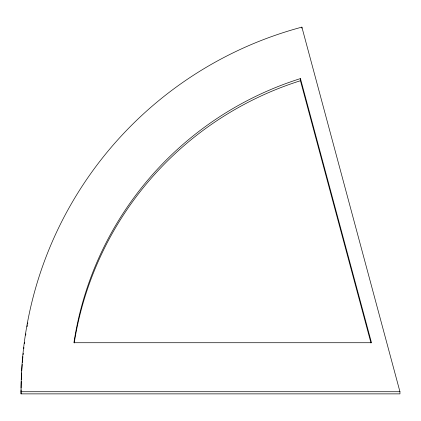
<?xml version="1.0" encoding="UTF-8"?>
<svg xmlns="http://www.w3.org/2000/svg" width="421" height="421" viewBox="0 0 421 421"><rect width="100%" height="100%" fill="white"/><g stroke="black" fill="none" stroke-linecap="round" stroke-linejoin="round"><path stroke-width="0.63" d="M21.05 391.725L399.95 391.725L399.95 393.872L21.05 393.872L21.05 391.725A378.9 377.458 0 0 1 301.883 27.128L399.95 391.725M300.447 78.585L371.49 342.726L73.928 342.726A329.711 328.459 0 0 1 300.447 78.585L300.447 80.727L370.98 342.962M301.883 27.128L301.883 28.202M74.228 342.936A329.711 328.459 0 0 1 300.447 80.727M21.05 393.872A378.9 377.458 0 0 1 21.071 389.941M21.097 387.978A378.9 377.458 0 0 1 21.255 381.426M21.324 379.463A378.9 377.458 0 0 1 21.634 372.911M21.75 370.943A378.9 377.458 0 0 1 22.208 364.407M22.366 362.444A378.9 377.458 0 0 1 22.902 356.576M23.102 354.624A378.9 377.458 0 0 1 23.244 353.324M23.765 348.767A378.9 377.458 0 0 1 23.923 347.467M24.429 343.568A378.9 377.458 0 0 1 24.607 342.268M25.665 335.132A378.9 377.458 0 0 1 25.87 333.837M27.091 326.728A378.9 377.458 0 0 1 27.328 325.438M27.57 324.149A378.9 377.458 0 0 1 27.812 322.865"/></g></svg>
